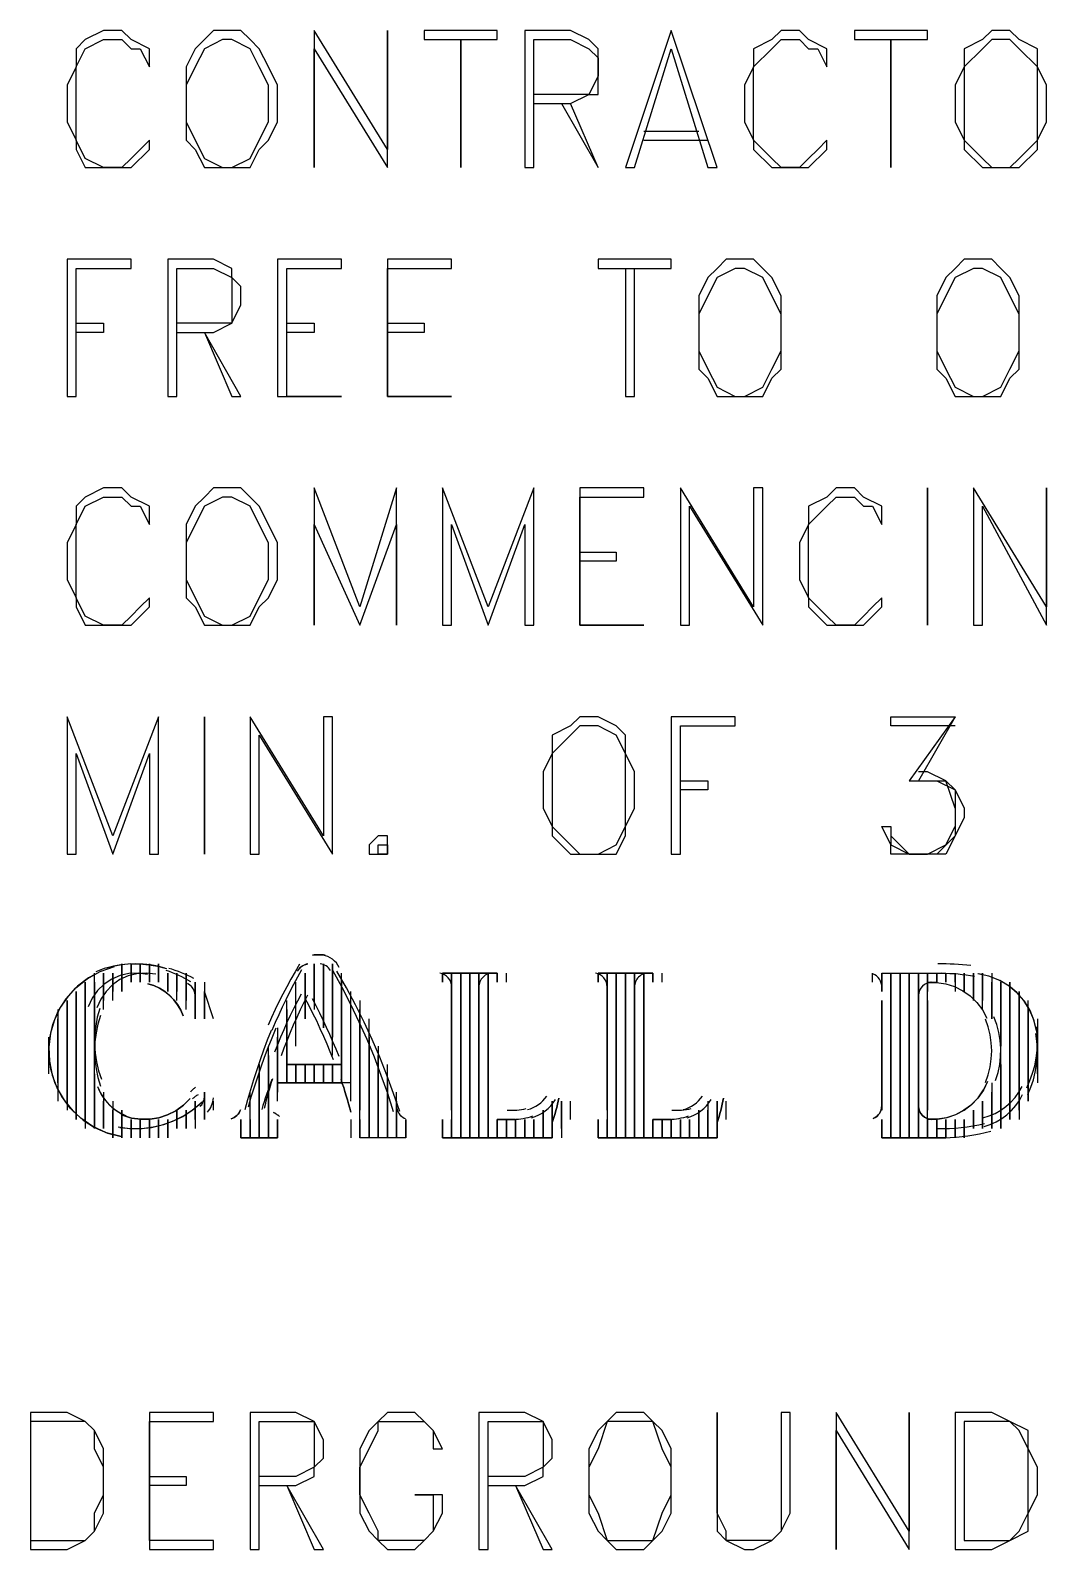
# Model space of a CAD drawing. Header units: metres. Extents: x 0 to 4950, y 0 to 3150.
# Drawn here: x 154 to 265, y 183 to 349 of the extents above; entities that cross this region are included whole.
import ezdxf

# ---------------------------------------------------------------- set-up
doc = ezdxf.new("R2010")
doc.units = ezdxf.units.M
doc.layers.add('SITE_BASE', color=7, linetype='Continuous')

msp = doc.modelspace()

# ---------------------------------------------------------------- linework, layer by layer
at = {"layer": 'SITE_BASE'}
for p, q in [((221, 338), (227, 338)), ((221, 337), (228, 337)), ((250, 259), (248, 261)), ((161, 241), (161, 246)), ((169, 245), (169, 246)), ((187, 237), (187, 246)), ((205, 246), (199, 246)), ((200, 246), (200, 228)), ((206, 245), (206, 246)), ((222, 246), (216, 246)), ((217, 246), (217, 228)), ((223, 245), (223, 246)), ((246, 245), (246, 246)), ((247, 246), (254, 246)), ((257, 244), (257, 246)), ((172, 242), (172, 245)), ((183, 240), (183, 245)), ((260, 240), (260, 245)), ((159, 231), (159, 243)), ((174, 241), (173, 244)), ((182, 237), (182, 243)), ((183, 239), (183, 244)), ((183, 238), (183, 243)), ((189, 233), (189, 244)), ((189, 232), (189, 243)), ((190, 243), (190, 231)), ((157, 242), (157, 232)), ((191, 228), (191, 241)), ((264, 241), (264, 234)), ((264, 235), (264, 240)), ((156, 235), (156, 239)), ((192, 238), (192, 228)), ((179, 236), (179, 228)), ((193, 228), (193, 236)), ((161, 234), (161, 229)), ((178, 228), (178, 233)), ((189, 234), (181, 234)), ((260, 234), (260, 229)), ((174, 231), (174, 232)), ((213, 230), (213, 232)), ((230, 230), (230, 232)), ((164, 230), (164, 228)), ((170, 230), (170, 229)), ((189, 230), (189, 228)), ((224, 230), (222, 230)), ((181, 228), (177, 228)), ((195, 228), (190, 228)), ((254, 228), (247, 228))]:
    msp.add_line(p, q, dxfattribs=at)
for points in [[(167, 337), (166, 336), (165, 335), (164, 334), (162, 334), (160, 335), (159, 337), (159, 339), (159, 343), (159, 345), (160, 347), (162, 348), (164, 348), (165, 347), (166, 347), (167, 345), (167, 347), (165, 348), (164, 349), (162, 349), (160, 348), (159, 347), (159, 345), (158, 343), (158, 339), (159, 337), (159, 336), (160, 334), (162, 334), (164, 334), (165, 334), (167, 336), (167, 337)], [(174, 349), (173, 348), (172, 347), (171, 345), (171, 343), (171, 339), (171, 337), (172, 336), (173, 334), (174, 334), (177, 334), (178, 334), (179, 336), (180, 337), (181, 339), (181, 343), (180, 345), (179, 347), (178, 348), (177, 349), (174, 349)], [(185, 349), (185, 334), (185, 347), (193, 334), (193, 349), (193, 336), (185, 349)], [(205, 348), (205, 349), (197, 349), (197, 348), (205, 348)], [(209, 341), (213, 341), (215, 342), (216, 342), (216, 344), (216, 346), (216, 347), (215, 348), (213, 349), (208, 349), (208, 334), (209, 334), (209, 348), (213, 348), (215, 347), (216, 346), (216, 344), (215, 342), (213, 342), (209, 342)], [(224, 349), (219, 334), (220, 334), (224, 347), (228, 334), (229, 334), (224, 349)], [(241, 337), (240, 336), (239, 335), (238, 334), (236, 334), (235, 335), (233, 337), (233, 339), (233, 343), (233, 345), (235, 347), (236, 348), (238, 348), (239, 347), (240, 347), (241, 345), (241, 347), (239, 348), (238, 349), (236, 349), (235, 348), (233, 347), (233, 345), (232, 343), (232, 339), (233, 337), (233, 336), (235, 334), (236, 334), (238, 334), (239, 334), (241, 336), (241, 337)], [(252, 348), (252, 349), (244, 349), (244, 348), (252, 348)], [(259, 349), (258, 348), (256, 347), (256, 345), (255, 343), (255, 339), (256, 337), (256, 336), (258, 334), (259, 334), (261, 334), (262, 334), (264, 336), (264, 337), (265, 339), (265, 343), (264, 345), (264, 347), (262, 348), (261, 349), (259, 349)], [(175, 348), (173, 347), (172, 345), (171, 343), (171, 339), (172, 337), (173, 335), (175, 334), (176, 334), (178, 335), (179, 337), (180, 339), (180, 343), (179, 345), (178, 347), (176, 348), (175, 348)], [(201, 348), (201, 334), (201, 348)], [(248, 348), (248, 334), (248, 348)], [(259, 348), (258, 347), (256, 345), (256, 343), (256, 339), (256, 337), (258, 335), (259, 334), (261, 334), (262, 335), (264, 337), (264, 339), (264, 343), (264, 345), (262, 347), (261, 348), (259, 348)], [(212, 341), (216, 334), (213, 341)], [(165, 324), (158, 324), (158, 309), (159, 309), (159, 323), (165, 323), (165, 324)], [(170, 316), (174, 316), (176, 317), (177, 319), (177, 321), (176, 322), (176, 323), (174, 324), (169, 324), (169, 309), (170, 309), (170, 323), (174, 323), (176, 322), (176, 321), (176, 319), (176, 317), (174, 317), (170, 317)], [(181, 324), (181, 309), (188, 309), (182, 309), (182, 323), (188, 323), (188, 324), (181, 324)], [(200, 324), (193, 324), (193, 309), (193, 323), (200, 323), (200, 324)], [(224, 323), (224, 324), (216, 324), (216, 323), (224, 323)], [(230, 324), (229, 323), (228, 322), (227, 320), (227, 318), (227, 314), (227, 312), (228, 311), (229, 309), (230, 309), (233, 309), (234, 309), (235, 311), (236, 312), (236, 314), (236, 318), (236, 320), (235, 322), (234, 323), (233, 324), (230, 324)], [(256, 324), (255, 323), (254, 322), (253, 320), (253, 318), (253, 314), (253, 312), (254, 311), (255, 309), (256, 309), (259, 309), (260, 309), (261, 311), (262, 312), (262, 314), (262, 318), (262, 320), (261, 322), (260, 323), (259, 324), (256, 324)], [(219, 323), (219, 309), (220, 309), (220, 323)], [(231, 323), (229, 322), (228, 320), (227, 318), (227, 314), (228, 312), (229, 310), (231, 309), (232, 309), (234, 310), (235, 312), (236, 314), (236, 318), (235, 320), (234, 322), (232, 323), (231, 323)], [(257, 323), (255, 322), (254, 320), (253, 318), (253, 314), (254, 312), (255, 310), (257, 309), (258, 309), (260, 310), (261, 312), (262, 314), (262, 318), (261, 320), (260, 322), (258, 323), (257, 323)], [(159, 317), (162, 317), (162, 316), (159, 316)], [(173, 316), (176, 309), (177, 309), (173, 316)], [(182, 317), (185, 317), (185, 316), (182, 316)], [(193, 317), (197, 317), (197, 316), (193, 316)], [(193, 309), (200, 309), (193, 309)], [(167, 287), (166, 286), (165, 285), (164, 284), (162, 284), (160, 285), (159, 287), (159, 289), (159, 293), (159, 295), (160, 297), (162, 298), (164, 298), (165, 297), (166, 297), (167, 295), (167, 297), (165, 298), (164, 299), (162, 299), (160, 298), (159, 297), (159, 295), (158, 293), (158, 289), (159, 287), (159, 286), (160, 284), (162, 284), (164, 284), (165, 284), (167, 286), (167, 287)], [(174, 299), (173, 298), (172, 297), (171, 295), (171, 293), (171, 289), (171, 287), (172, 286), (173, 284), (174, 284), (177, 284), (178, 284), (179, 286), (180, 287), (181, 289), (181, 293), (180, 295), (179, 297), (178, 298), (177, 299), (174, 299)], [(185, 299), (185, 284), (185, 295), (190, 284), (194, 295), (194, 284), (194, 299), (190, 286), (185, 299)], [(209, 299), (204, 286), (199, 299), (199, 284), (200, 284), (200, 295), (204, 284), (208, 295), (208, 284), (209, 284), (209, 299)], [(221, 299), (214, 299), (214, 284), (214, 298), (221, 298), (221, 299)], [(234, 284), (234, 299), (233, 299), (233, 286), (225, 299), (225, 284), (226, 284), (226, 297), (234, 284)], [(247, 287), (246, 286), (245, 285), (244, 284), (242, 284), (241, 285), (239, 287), (239, 289), (239, 293), (239, 295), (241, 297), (242, 298), (244, 298), (245, 297), (246, 297), (247, 295), (247, 297), (245, 298), (244, 299), (242, 299), (241, 298), (239, 297), (239, 295), (238, 293), (238, 289), (239, 287), (239, 286), (241, 284), (242, 284), (244, 284), (245, 284), (247, 286), (247, 287)], [(252, 284), (252, 299), (252, 284)], [(265, 284), (265, 299), (265, 286), (257, 299), (257, 284), (258, 284), (258, 297), (265, 284)], [(175, 298), (173, 297), (172, 295), (171, 293), (171, 289), (172, 287), (173, 285), (175, 284), (176, 284), (178, 285), (179, 287), (180, 289), (180, 293), (179, 295), (178, 297), (176, 298), (175, 298)], [(214, 292), (218, 292), (218, 291), (214, 291)], [(214, 284), (221, 284), (214, 284)], [(168, 274), (163, 261), (158, 274), (158, 259), (159, 259), (159, 270), (163, 259), (167, 270), (167, 259), (168, 259), (168, 274)], [(173, 259), (173, 274), (173, 259)], [(187, 259), (187, 274), (186, 274), (186, 261), (178, 274), (178, 259), (179, 259), (179, 272), (187, 259)], [(214, 274), (213, 273), (211, 272), (211, 270), (210, 268), (210, 264), (211, 262), (211, 261), (213, 259), (214, 259), (216, 259), (218, 259), (219, 261), (219, 262), (220, 264), (220, 268), (219, 270), (219, 272), (218, 273), (216, 274), (214, 274)], [(231, 274), (224, 274), (224, 259), (225, 259), (225, 273), (231, 273), (231, 274)], [(255, 273), (248, 273), (248, 274), (255, 274), (251, 267)], [(255, 274), (250, 267), (252, 267), (254, 267), (252, 268), (251, 268)], [(214, 273), (213, 272), (211, 270), (211, 268), (211, 264), (211, 262), (213, 260), (214, 259), (216, 259), (218, 260), (219, 262), (219, 264), (219, 268), (219, 270), (218, 272), (216, 273), (214, 273)], [(225, 267), (228, 267), (228, 266), (225, 266)], [(253, 267), (255, 266), (255, 264), (254, 267), (255, 266), (256, 264), (256, 263), (255, 261), (254, 259), (252, 259), (250, 259), (248, 259), (248, 260), (247, 262), (248, 262), (248, 260), (250, 259), (252, 259), (254, 260), (255, 262)], [(255, 264), (255, 263), (255, 261), (253, 259)], [(192, 261), (191, 260), (191, 259), (192, 259), (193, 259), (193, 260), (193, 261), (192, 261)], [(192, 260), (193, 260), (193, 259), (192, 259), (192, 260)], [(186.19, 247.96), (186.02, 247.98), (185.85, 247.99), (185.67, 248), (185.5, 248), (185.33, 248), (185.15, 247.99), (184.98, 247.98), (184.81, 247.96), (184.98, 247.98), (185.15, 247.99), (185.33, 248), (185.5, 248), (185.67, 248), (185.85, 247.99), (186.02, 247.98), (186.19, 247.96)], [(187.74, 246.62), (187.59, 246.87), (187.42, 247.1), (187.22, 247.31), (187, 247.5), (186.76, 247.66), (186.5, 247.79), (186.23, 247.89), (185.95, 247.96)], [(161.74, 246.22), (160.36, 245.49), (159.15, 244.57), (158.11, 243.47), (157.26, 242.23), (156.62, 240.88), (156.2, 239.43), (156.01, 237.91), (156.07, 236.36), (156.38, 234.83), (156.93, 233.4), (157.68, 232.1), (158.63, 230.94), (159.75, 229.94), (161.02, 229.12), (162.42, 228.51), (163.93, 228.13), (162.3, 228.55), (160.83, 229.23), (159.51, 230.13), (158.36, 231.23), (157.42, 232.51), (156.69, 233.94), (156.22, 235.48), (156.01, 237.13), (156.09, 238.78), (156.44, 240.36), (157.05, 241.84), (157.89, 243.19), (158.95, 244.38), (160.19, 245.38), (161.61, 246.17), (163.18, 246.71)], [(166.8, 245.84), (165.77, 245.99), (164.76, 245.95), (163.79, 245.73), (162.88, 245.33), (162.05, 244.78), (161.33, 244.09), (160.74, 243.26), (160.31, 242.32)], [(164.97, 246.99), (163.99, 246.9), (163.02, 246.73), (162.07, 246.48), (161.13, 246.14)], [(167.69, 245.87), (166.65, 246), (165.64, 245.93), (164.67, 245.69), (163.77, 245.28), (162.96, 244.71), (162.26, 244), (161.69, 243.16), (161.27, 242.21)], [(162, 242), (162, 246), (162, 243)], [(168.7, 246.55), (167.91, 246.75), (167.11, 246.89), (166.31, 246.97), (165.5, 247), (164.69, 246.97), (163.89, 246.89), (163.09, 246.75), (162.3, 246.55)], [(163, 243), (163, 246), (163, 244), (163, 246)], [(164, 245), (164, 247), (164, 244), (164, 246)], [(165, 245), (165, 247), (165, 245), (165, 247), (165.95, 246.99), (166.93, 246.91), (167.9, 246.75), (168.86, 246.5)], [(166, 245), (166, 247), (166, 245), (166, 247)], [(167, 245), (167, 247), (167, 245)], [(168, 245), (168, 247), (168, 245), (168, 247)], [(171.52, 245.03), (171.2, 245.22), (170.87, 245.4), (170.54, 245.57), (170.21, 245.73), (169.87, 245.89), (169.53, 246.03), (169.18, 246.16), (168.83, 246.29)], [(169, 244), (169, 246), (169, 244)], [(171.86, 245.41), (171.53, 245.58), (171.2, 245.74), (170.86, 245.89), (170.51, 246.03), (170.17, 246.17), (169.82, 246.29), (169.46, 246.41), (169.11, 246.51)], [(170, 243), (170, 246), (170, 244), (170, 246)], [(171, 242), (171, 246), (171, 243)], [(183.39, 246.96), (182.91, 246.15), (182.45, 245.33), (182, 244.51), (181.57, 243.68), (181.15, 242.84), (180.74, 242), (180.35, 241.15), (179.96, 240.29)], [(183.61, 246.35), (183.16, 245.54), (182.73, 244.73), (182.3, 243.92), (181.89, 243.09), (181.5, 242.26), (181.12, 241.42), (180.75, 240.58), (180.39, 239.73)], [(181, 240), (181, 234), (188, 234), (188, 245), (188, 234), (188, 236), (188, 246)], [(183.17, 246.2), (183.27, 246.35), (183.37, 246.49), (183.49, 246.61), (183.63, 246.72), (183.77, 246.81), (183.93, 246.89), (184.09, 246.94), (184.31, 246.99), (184.14, 246.96), (183.98, 246.91), (183.82, 246.84), (183.67, 246.75), (183.53, 246.64), (183.4, 246.53), (183.29, 246.39), (183.2, 246.24)], [(184, 242), (184, 246), (184, 241), (184, 245)], [(185, 243), (185, 247), (185, 242)], [(186.78, 246.28), (186.68, 246.43), (186.56, 246.56), (186.44, 246.67), (186.3, 246.77), (186.14, 246.85), (185.98, 246.92), (185.82, 246.97), (185.64, 246.99)], [(186, 247), (186, 240), (186, 247), (186, 241)], [(187, 238), (187, 247), (187, 239)], [(193.67, 230.83), (193.03, 232.83), (192.33, 234.82), (191.58, 236.79), (190.77, 238.73), (189.92, 240.65), (189, 242.55), (188.04, 244.42), (187.03, 246.27)], [(194.35, 230.86), (193.68, 232.85), (192.95, 234.83), (192.17, 236.79), (191.34, 238.72), (190.45, 240.63), (189.51, 242.52), (188.52, 244.38), (187.48, 246.21)], [(200, 244.46), (199.98, 244.74), (199.91, 245), (199.8, 245.24), (199.65, 245.46), (199.46, 245.65), (199.25, 245.8), (199, 245.91), (198.73, 245.98)], [(199, 245), (199, 246), (199, 245), (199, 246), (205, 246), (205, 245), (205, 246), (205, 245)], [(200, 244), (200, 231), (200, 244), (200, 246), (200, 228), (200, 230)], [(201, 228), (201, 246), (201, 228), (201, 246)], [(202, 246), (202, 228), (202, 246), (202, 228)], [(203, 228), (203, 246), (203, 228)], [(204.57, 246), (204.41, 246), (204.26, 245.98), (204.1, 245.95), (203.96, 245.9), (203.82, 245.84), (203.68, 245.76), (203.56, 245.67), (203.44, 245.56), (203.33, 245.44), (203.24, 245.32), (203.17, 245.18), (203.1, 245.04), (203.05, 244.9), (203.02, 244.74), (203, 244.59), (203, 244.43)], [(204, 228), (204, 246), (204, 228), (204, 230)], [(204, 244), (204, 231), (204, 244), (204, 246)], [(217, 244.46), (216.98, 244.74), (216.92, 245), (216.8, 245.24), (216.65, 245.46), (216.47, 245.65), (216.25, 245.8), (216, 245.91), (215.73, 245.98)], [(216, 245), (216, 246), (216, 245), (216, 246), (222, 246), (222, 245), (222, 246), (222, 245)], [(217, 244), (217, 231), (217, 244), (217, 246), (217, 228), (217, 230)], [(218, 228), (218, 246), (218, 228), (218, 246)], [(219, 246), (219, 228), (219, 246)], [(220, 246), (220, 228), (220, 246), (220, 228)], [(221.57, 246), (221.41, 246), (221.26, 245.98), (221.1, 245.95), (220.96, 245.9), (220.82, 245.84), (220.68, 245.76), (220.56, 245.67), (220.44, 245.56), (220.33, 245.44), (220.24, 245.32), (220.16, 245.18), (220.1, 245.04), (220.05, 244.9), (220.02, 244.74), (220, 244.59), (220, 244.43)], [(221, 228), (221, 246), (221, 228), (221, 230)], [(221, 244), (221, 231), (221, 244), (221, 246)], [(247, 244.42), (246.99, 244.67), (246.94, 244.9), (246.86, 245.13), (246.75, 245.33), (246.6, 245.52), (246.43, 245.68), (246.23, 245.81), (246.01, 245.91)], [(247, 245), (247, 246), (247, 244), (247, 246), (254, 246), (254, 245), (254, 246), (254, 245)], [(248, 228), (248, 246), (248, 228), (248, 246)], [(249, 246), (249, 228), (249, 246), (249, 228)], [(250, 228), (250, 246), (250, 228)], [(251, 228), (251, 246), (251, 228), (251, 246)], [(252, 228), (252, 230), (252, 228), (252, 246), (252, 244), (252, 246)], [(253, 246), (253, 245), (253, 246), (252.99, 244.98), (253.99, 244.83), (254.95, 244.52), (255.84, 244.07), (256.66, 243.5), (257.38, 242.79), (257.99, 241.98), (258.47, 241.07), (258, 242), (258, 246), (258, 243), (258, 246)], [(256.71, 246.82), (256.27, 246.87), (255.82, 246.91), (255.37, 246.94), (254.92, 246.96), (254.48, 246.98), (254.03, 247), (253.58, 247), (253.13, 247)], [(257.11, 245.62), (256.67, 245.69), (256.23, 245.76), (255.78, 245.81), (255.34, 245.86), (254.89, 245.9), (254.44, 245.93), (253.99, 245.96), (253.55, 245.98)], [(255, 245), (255, 246), (255, 244)], [(256, 244), (256, 246), (256, 244), (256, 246)], [(257, 243), (257, 246), (257, 243)], [(263.9, 239.7), (263.61, 240.88), (263.14, 241.99), (262.51, 242.99), (261.73, 243.88), (260.82, 244.63), (259.8, 245.23), (258.69, 245.67), (257.49, 245.93)], [(263.92, 239.6), (263.64, 240.79), (263.19, 241.9), (262.57, 242.91), (261.8, 243.8), (260.91, 244.57), (259.9, 245.19), (258.79, 245.64), (257.6, 245.92)], [(259, 246), (259, 241), (259, 245)], [(160, 245), (160, 230), (160, 245), (160, 229)], [(161, 235), (161, 229), (161, 245), (161, 240)], [(170.69, 241.32), (170.42, 241.95), (170.08, 242.54), (169.68, 243.08), (169.21, 243.56), (168.69, 243.98), (168.11, 244.34), (167.5, 244.63), (166.84, 244.83), (167.49, 244.63), (168.1, 244.35), (168.68, 243.99), (169.2, 243.57), (169.67, 243.09), (170.08, 242.55), (170.42, 241.96), (170.69, 241.33)], [(171.98, 243.75), (171.94, 243.92), (171.88, 244.09), (171.8, 244.25), (171.7, 244.4), (171.59, 244.54), (171.45, 244.66), (171.31, 244.76), (171.15, 244.85)], [(172, 243.62), (171.97, 243.8), (171.92, 243.97), (171.86, 244.14), (171.77, 244.29), (171.67, 244.44), (171.55, 244.57), (171.41, 244.69), (171.26, 244.79)], [(172, 241), (172, 245), (172, 241)], [(173, 245), (173, 241), (173, 244), (173, 241), (173, 242)], [(252.45, 245), (252.16, 244.96), (251.89, 244.87), (251.65, 244.74), (251.44, 244.56), (251.26, 244.35), (251.13, 244.11), (251.04, 243.84), (251, 243.55)], [(252.33, 244.99), (252.05, 244.93), (251.79, 244.82), (251.56, 244.67), (251.36, 244.48), (251.2, 244.25), (251.09, 244), (251.02, 243.73), (251, 243.44)], [(252.99, 244.98), (251.95, 244.98), (252.99, 244.98), (253.99, 244.83), (254.95, 244.52), (255.84, 244.07), (256.66, 243.5), (257.38, 242.79), (257.99, 241.98)], [(260, 236), (260, 229), (260, 245), (260, 238)], [(261, 244), (261, 230), (261, 245), (261, 230)], [(158, 232), (158, 243), (158, 231)], [(159, 244), (159, 230), (159, 244)], [(183.58, 243.7), (183.17, 242.93), (182.78, 242.15), (182.39, 241.37), (182.02, 240.58), (181.67, 239.78), (181.32, 238.98), (180.99, 238.17), (180.67, 237.36)], [(184.26, 243.6), (183.86, 242.79), (183.47, 241.97), (183.09, 241.15), (182.72, 240.32), (182.37, 239.49), (182.03, 238.65), (181.7, 237.8), (181.39, 236.95)], [(187.09, 236.53), (186.75, 237.38), (186.4, 238.24), (186.04, 239.08), (185.66, 239.92), (185.27, 240.76), (184.86, 241.58), (184.45, 242.41), (184.02, 243.22)], [(187.71, 236.87), (187.39, 237.67), (187.05, 238.47), (186.7, 239.27), (186.35, 240.06), (185.98, 240.85), (185.61, 241.63), (185.22, 242.41), (184.83, 243.18)], [(247, 231), (247, 243), (247, 231)], [(252, 243), (252, 231), (252, 243)], [(262, 243), (262, 231), (262, 244), (262, 230)], [(263, 233), (263, 242), (263, 232), (263, 243)], [(157, 234), (157, 241), (157, 233)], [(161.59, 242.12), (161.31, 241.17), (161.13, 240.2), (161.02, 239.22), (161, 238.24), (161.07, 237.26), (161.21, 236.29), (161.45, 235.33), (161.76, 234.39)], [(161.67, 241.37), (161.38, 240.42), (161.17, 239.46), (161.04, 238.48), (161, 237.5), (161.04, 236.52), (161.17, 235.54), (161.38, 234.58), (161.67, 233.63)], [(182, 242), (182, 236), (182, 234), (182, 241)], [(190, 230), (190, 228), (190, 242)], [(195, 230), (195, 228), (195, 230), (195, 228), (190, 228), (190, 241)], [(258.34, 234.03), (258.63, 234.88), (258.84, 235.74), (258.96, 236.62), (259, 237.5), (258.96, 238.38), (258.84, 239.26), (258.63, 240.12), (258.34, 240.97)], [(259.43, 234.27), (259.7, 235.12), (259.88, 235.99), (259.98, 236.87), (260, 237.75), (259.93, 238.63), (259.79, 239.5), (259.56, 240.36), (259.25, 241.2)], [(180.3, 239.71), (179.88, 238.65), (179.48, 237.58), (179.09, 236.51), (178.72, 235.43), (178.37, 234.34), (178.03, 233.25), (177.71, 232.15), (177.41, 231.05)], [(180.82, 239.96), (180.38, 238.9), (179.95, 237.84), (179.55, 236.77), (179.16, 235.7), (178.79, 234.62), (178.43, 233.54), (178.09, 232.45), (177.77, 231.35)], [(191, 239), (191, 228), (191, 240)], [(262.84, 233.46), (263.18, 234.25), (263.47, 235.05), (263.7, 235.87), (263.86, 236.71), (263.96, 237.55), (264, 238.4), (263.97, 239.26), (263.89, 240.11)], [(262.96, 232.73), (263.29, 233.52), (263.56, 234.33), (263.76, 235.16), (263.9, 236), (263.98, 236.85), (264, 237.7), (263.95, 238.55), (263.84, 239.4)], [(180, 237), (180, 228), (180, 238)], [(181, 232), (181, 239), (181, 233)], [(182, 236), (188, 236), (182, 236), (182, 234)], [(183, 236), (183, 234), (183, 236), (183, 234)], [(184, 236), (184, 234), (184, 236), (184, 234)], [(185, 236), (185, 234), (185, 236)], [(186, 236), (186, 234), (186, 236), (186, 234)], [(187, 236), (187, 234), (187, 236), (187, 234)], [(192, 236), (192, 228), (192, 237)], [(179, 234), (179, 228), (179, 235)], [(180.36, 234.35), (180.22, 233.95), (180.07, 233.54), (179.93, 233.14), (179.8, 232.73), (179.66, 232.32), (179.53, 231.92), (179.4, 231.51), (179.28, 231.1)], [(180.43, 234.44), (180.31, 234.03), (180.18, 233.63), (180.07, 233.23), (179.95, 232.82), (179.84, 232.41), (179.73, 232.01), (179.63, 231.6), (179.53, 231.19)], [(189, 230.8), (188.88, 231.25), (188.75, 231.7), (188.62, 232.15), (188.49, 232.6), (188.35, 233.04), (188.22, 233.49), (188.07, 233.94), (187.93, 234.38), (188.07, 233.94), (188.22, 233.49), (188.35, 233.04), (188.49, 232.6), (188.62, 232.15), (188.75, 231.7), (188.88, 231.25), (189, 230.8)], [(193, 234), (193, 228), (193, 235)], [(258.56, 234.14), (258.1, 233.19), (257.5, 232.34), (256.78, 231.61), (255.96, 231), (255.05, 230.52), (254.08, 230.19), (253.06, 230.02), (252.04, 230.02), (253.1, 230.03), (254.13, 230.21), (255.1, 230.54), (256, 231.02), (256.81, 231.64), (257.53, 232.38), (258.12, 233.23), (258.58, 234.19)], [(161.34, 233.61), (161.56, 233.09), (161.82, 232.61), (162.14, 232.15), (162.5, 231.73), (162.89, 231.35), (163.33, 231.01), (163.8, 230.71), (164.3, 230.46)], [(161.4, 233.45), (161.63, 232.94), (161.91, 232.47), (162.24, 232.02), (162.61, 231.61), (163.02, 231.24), (163.47, 230.91), (163.94, 230.63), (164.45, 230.4)], [(162, 233), (162, 229), (162, 232)], [(172.03, 233.52), (171.95, 233.46), (171.88, 233.4), (171.8, 233.34), (171.73, 233.27), (171.66, 233.2), (171.6, 233.12), (171.54, 233.05), (171.48, 232.97)], [(172.33, 232.71), (172.25, 232.66), (172.16, 232.61), (172.08, 232.56), (172, 232.5), (171.92, 232.44), (171.85, 232.38), (171.78, 232.31), (171.71, 232.24)], [(173, 233), (173, 230), (173, 233), (173, 231)], [(194, 232), (194, 228), (194, 233)], [(208.31, 231.09), (208.62, 231.18), (208.93, 231.3), (209.22, 231.45), (209.49, 231.62), (209.75, 231.82), (209.99, 232.04), (210.21, 232.28), (210.41, 232.55)], [(225.3, 231.09), (225.62, 231.18), (225.93, 231.3), (226.22, 231.45), (226.49, 231.62), (226.75, 231.82), (226.99, 232.04), (227.21, 232.28), (227.4, 232.55)], [(258.05, 230.19), (258.73, 230.39), (259.38, 230.67), (259.99, 231.02), (260.56, 231.42), (261.08, 231.89), (261.55, 232.41), (261.97, 232.98), (262.32, 233.6)], [(258.18, 229.22), (258.85, 229.44), (259.5, 229.73), (260.1, 230.09), (260.66, 230.51), (261.17, 230.98), (261.63, 231.51), (262.04, 232.09), (262.38, 232.72)], [(259, 234), (259, 229), (259, 233)], [(163, 232), (163, 228), (163, 231), (163, 228)], [(163.59, 229.18), (164.81, 229.02), (166.03, 229.01), (167.23, 229.14), (168.41, 229.41), (169.55, 229.81), (170.64, 230.34), (171.66, 231), (172.62, 231.78)], [(163.77, 229.14), (165, 229.01), (166.21, 229.02), (167.42, 229.18), (168.59, 229.46), (169.72, 229.88), (170.8, 230.43), (171.81, 231.11), (172.75, 231.91)], [(164, 231), (164, 228), (164, 231)], [(164.06, 230.48), (165.04, 230.16), (166.05, 230.02), (167.05, 230.02), (168.04, 230.19), (168.99, 230.5), (169.89, 230.95), (170.71, 231.55), (171.44, 232.28), (170.71, 231.55), (169.89, 230.95), (168.99, 230.5), (168.04, 230.19), (167.05, 230.02), (166.05, 230.02), (165.04, 230.16), (164.06, 230.48)], [(170, 231), (170, 229), (170, 231)], [(171, 231), (171, 229), (171, 231)], [(172, 232), (172, 230), (172, 232), (172, 229)], [(172.54, 231.42), (172.63, 231.51), (172.71, 231.61), (172.78, 231.72), (172.84, 231.83), (172.89, 231.95), (172.94, 232.07), (172.97, 232.19), (172.99, 232.32)], [(173.33, 230.8), (173.47, 230.96), (173.6, 231.14), (173.71, 231.32), (173.8, 231.52), (173.87, 231.71), (173.93, 231.92), (173.97, 232.13), (174, 232.35)], [(175.93, 230.06), (176.11, 230.13), (176.27, 230.21), (176.42, 230.32), (176.56, 230.44), (176.68, 230.58), (176.79, 230.73), (176.87, 230.89), (176.94, 231.07), (176.87, 230.89), (176.79, 230.73), (176.68, 230.58), (176.56, 230.44), (176.42, 230.32), (176.27, 230.21), (176.11, 230.13), (175.93, 230.06)], [(178, 230), (178, 228), (178, 231)], [(181.2, 230.34), (181.12, 230.4), (181.05, 230.46), (180.97, 230.52), (180.89, 230.58), (180.8, 230.63), (180.72, 230.68), (180.63, 230.73), (180.54, 230.77), (180.63, 230.73), (180.72, 230.68), (180.8, 230.63), (180.89, 230.58), (180.97, 230.52), (181.05, 230.46), (181.12, 230.4), (181.2, 230.34)], [(194.03, 231.19), (194.09, 230.98), (194.16, 230.83), (194.24, 230.69), (194.33, 230.56), (194.44, 230.44), (194.56, 230.33), (194.69, 230.24), (194.83, 230.16), (194.98, 230.09)], [(194.08, 231.03), (194.14, 230.88), (194.21, 230.73), (194.3, 230.6), (194.4, 230.48), (194.52, 230.36), (194.65, 230.26), (194.79, 230.18)], [(211, 231), (211, 228), (199, 228), (199, 230), (199, 229)], [(206.06, 231.01), (206.33, 231), (206.59, 231), (206.86, 231.01), (207.12, 231.03), (207.39, 231.05), (207.65, 231.09), (207.91, 231.13), (208.17, 231.19)], [(208.75, 230.18), (209.15, 230.31), (209.54, 230.49), (209.9, 230.69), (210.24, 230.93), (210.56, 231.2), (210.86, 231.5), (211.12, 231.83), (211.36, 232.18)], [(210, 228), (210, 231), (210, 228), (210, 230)], [(211, 229.68), (211.11, 230), (211.22, 230.33), (211.32, 230.66), (211.41, 230.99), (211.49, 231.32), (211.57, 231.66), (211.65, 232), (211.71, 232.33), (211.65, 232), (211.57, 231.66), (211.49, 231.32), (211.41, 230.99), (211.32, 230.66), (211.22, 230.33), (211.11, 230), (211, 229.68)], [(211, 232), (211, 228), (211, 232)], [(212, 229), (212, 232), (212, 228)], [(224.06, 231.01), (224.33, 231), (224.59, 231), (224.86, 231.01), (225.12, 231.03), (225.39, 231.05), (225.65, 231.09), (225.91, 231.13), (226.17, 231.19)], [(225.75, 230.18), (226.15, 230.31), (226.54, 230.49), (226.9, 230.69), (227.24, 230.93), (227.56, 231.2), (227.86, 231.5), (228.12, 231.83), (228.36, 232.18)], [(227, 228), (227, 231), (227, 228), (227, 230)], [(228, 232), (228, 228), (228, 231)], [(229, 229.68), (229.11, 230), (229.22, 230.33), (229.32, 230.66), (229.41, 230.99), (229.49, 231.32), (229.57, 231.66), (229.65, 232), (229.71, 232.33), (229.65, 232), (229.57, 231.66), (229.49, 231.32), (229.41, 230.99), (229.32, 230.66), (229.22, 230.33), (229.11, 230), (229, 229.68)], [(229, 229), (229, 232), (229, 228), (229, 232)], [(246.07, 230.11), (246.27, 230.21), (246.45, 230.34), (246.61, 230.49), (246.75, 230.67), (246.86, 230.86), (246.94, 231.07), (246.98, 231.28), (247, 231.51), (246.98, 231.28), (246.94, 231.07), (246.86, 230.86), (246.75, 230.67), (246.61, 230.49), (246.45, 230.34), (246.27, 230.21), (246.07, 230.11)], [(251, 231.45), (251.04, 231.16), (251.13, 230.89), (251.26, 230.65), (251.44, 230.44), (251.65, 230.26), (251.89, 230.13), (252.16, 230.04), (252.45, 230), (252.16, 230.04), (251.89, 230.13), (251.65, 230.26), (251.44, 230.44), (251.26, 230.65), (251.13, 230.89), (251.04, 231.16), (251, 231.45)], [(257, 231), (257, 229), (257, 231), (257, 229)], [(258, 232), (258, 229), (258, 232), (258, 229)], [(165, 230), (165, 228), (165, 230), (165, 228)], [(166, 230), (166, 228), (166, 230), (166, 228)], [(167, 230), (167, 228), (167, 230)], [(168, 230), (168, 228), (168, 230), (168, 228)], [(169, 230), (169, 228), (169, 230), (169, 229)], [(177, 230), (177, 228), (177, 230), (177, 228), (181, 228), (181, 230), (181, 228), (181, 229)], [(199, 230), (199, 228), (211, 228)], [(205, 230), (207, 230), (207, 228), (207, 230), (205, 230), (205, 228), (205, 230), (205, 228)], [(206, 230), (206, 228), (206, 230), (206, 228)], [(206.79, 230.01), (207.05, 230.02), (207.32, 230.04), (207.58, 230.08), (207.84, 230.12), (208.1, 230.17), (208.36, 230.23), (208.62, 230.3), (208.87, 230.38)], [(208, 228), (208, 230), (208, 228), (208, 230)], [(209, 230), (209, 228), (209, 230), (209, 228)], [(216, 230), (216, 228), (216, 230), (216, 229)], [(222, 228), (222, 230), (222, 228), (222, 230), (224, 230), (224, 228), (224, 230), (224, 228)], [(223, 228), (223, 230), (223, 228)], [(223.79, 230.01), (224.05, 230.02), (224.32, 230.04), (224.58, 230.08), (224.84, 230.12), (225.1, 230.17), (225.36, 230.23), (225.62, 230.3), (225.87, 230.38)], [(225, 228), (225, 230), (225, 228), (225, 230)], [(226, 230), (226, 228), (226, 230), (226, 228)], [(247, 230), (247, 228), (247, 230), (247, 228), (254, 228), (254, 230), (254, 228), (254, 230)], [(253, 230), (253, 228), (253, 230), (253, 228)], [(253.11, 229), (253.75, 229), (254.4, 229.02), (255.04, 229.06), (255.68, 229.12), (256.32, 229.2), (256.96, 229.29), (257.6, 229.41), (258.23, 229.55)], [(255, 230), (255, 228), (255, 230)], [(256, 230), (256, 228), (256, 230), (256, 228)], [(216, 228), (229, 228), (216, 228)], [(253.83, 228), (254.48, 228.02), (255.12, 228.06), (255.76, 228.13), (256.4, 228.21), (257.04, 228.31), (257.67, 228.43), (258.3, 228.57), (258.92, 228.73)], [(154, 198), (154, 183), (158, 183), (160, 184), (161, 185), (162, 187), (162, 189), (162, 192), (162, 194), (161, 196), (160, 197), (158, 198), (154, 198)], [(167, 198), (167, 183), (174, 183), (174, 184), (167, 184), (167, 197), (174, 197), (174, 198), (167, 198)], [(179, 190), (183, 190), (185, 191), (185, 192), (186, 193), (186, 195), (185, 197), (183, 198), (178, 198), (178, 183), (179, 183), (179, 197), (183, 197), (185, 197), (185, 195), (185, 193), (185, 192), (183, 191), (179, 191)], [(196, 189), (198, 189), (198, 187), (198, 185), (197, 184), (196, 184), (193, 184), (192, 184), (192, 185), (191, 187), (190, 189), (190, 192), (191, 194), (192, 196), (192, 197), (193, 197), (196, 197), (197, 197), (198, 196), (198, 194), (199, 194), (198, 196), (197, 197), (196, 198), (193, 198), (192, 197), (191, 196), (190, 194), (190, 192), (190, 189), (190, 187), (191, 185), (192, 184), (193, 183), (196, 183), (197, 184), (198, 185), (199, 187), (199, 189), (196, 189)], [(204, 190), (208, 190), (210, 191), (210, 192), (211, 193), (211, 195), (210, 197), (208, 198), (203, 198), (203, 183), (204, 183), (204, 197), (208, 197), (210, 197), (210, 195), (210, 193), (210, 192), (208, 191), (204, 191)], [(218, 198), (217, 197), (216, 196), (215, 194), (215, 192), (215, 189), (215, 187), (216, 185), (217, 184), (218, 183), (221, 183), (222, 184), (223, 185), (224, 187), (224, 189), (224, 192), (224, 194), (223, 196), (222, 197), (221, 198), (218, 198)], [(237, 198), (236, 198), (236, 187), (236, 185), (235, 184), (233, 184), (232, 184), (230, 184), (230, 185), (229, 187), (229, 198), (229, 187), (229, 185), (230, 184), (232, 183), (233, 183), (235, 184), (236, 185), (237, 187), (237, 198)], [(242, 198), (242, 183), (242, 196), (250, 183), (250, 198), (250, 185), (242, 198)], [(255, 198), (255, 183), (259, 183), (261, 184), (263, 185), (263, 187), (264, 189), (264, 192), (263, 194), (263, 196), (261, 197), (259, 198), (255, 198)], [(154, 197), (154, 184), (158, 184), (160, 184), (161, 185), (161, 187), (162, 189), (162, 192), (161, 194), (161, 196), (160, 197), (158, 197), (154, 197)], [(219, 197), (217, 197), (216, 194), (215, 192), (215, 189), (216, 187), (217, 184), (219, 184), (220, 184), (222, 184), (223, 187), (224, 189), (224, 192), (223, 194), (222, 197), (220, 197), (219, 197)], [(256, 197), (256, 184), (259, 184), (261, 184), (262, 185), (263, 187), (263, 189), (263, 192), (263, 194), (262, 196), (261, 197), (259, 197), (256, 197)], [(167, 191), (171, 191), (171, 190), (167, 190)], [(182, 190), (185, 183), (186, 183), (182, 190)], [(207, 190), (210, 183), (211, 183), (207, 190)]]:
    msp.add_lwpolyline(points, dxfattribs=at)

doc.saveas('drawing.dxf')
